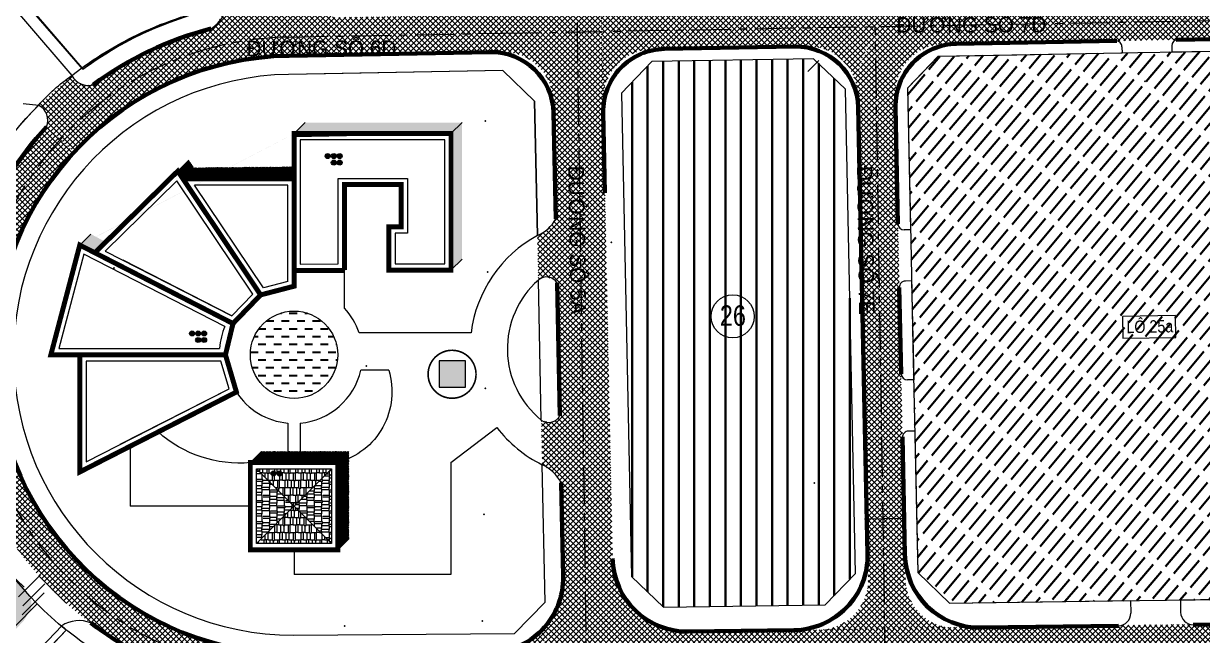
# Model space of a CAD drawing. Header units: millimetres. Extents: x 89040 to 596321, y -313033 to 2401191.
# Drawn here: x 595466.4 to 595655.9, y 1200615.6 to 1200713.9 of the extents above; entities that cross this region are included whole.
import ezdxf

# ---------------------------------------------------------------- set-up
doc = ezdxf.new("R2010")
doc.units = ezdxf.units.MM
doc.header["$MEASUREMENT"] = 0
doc.set_wipeout_variables(frame=1)
doc.linetypes.add('CENTER', pattern=[50.800000000000004, 31.75, -6.349999999999999, 6.349999999999999, -6.349999999999999])
doc.layers.get('0').update_dxf_attribs({"color": 251, "lineweight": 9})
for name, color, linetype, lineweight in [('0-THAY0', 7, 'Continuous', 15), ('9', 254, 'Continuous', 9), ('BONGDO', 251, 'Continuous', 9), ('CONGTRINH', 7, 'Continuous', 20), ('CONGTRINH2', 30, 'Continuous', 18), ('H-Dcu moi', 50, 'Continuous', 40), ('H_SONGRACH', 131, 'Continuous', 30), ('HACHT-CHUNGCU', 41, 'Continuous', 40), ('HATCH', 8, 'Continuous', 5), ('KH-CT', 7, 'Continuous', 13), ('KICHTHUOC', 2, 'Continuous', 18), ('KTHUOC', 7, 'Continuous', 9), ('LEDUONG', 6, 'Continuous', 20), ('LONGDUONG', 4, 'Continuous', 90), ('NETCAT', 4, 'Continuous', 20), ('SO', 61, 'Continuous', 18), ('tang cao', 7, 'Continuous', 5), ('TEXT', 7, 'Continuous', 25), ('truc', 8, 'CENTER', 9), ('XE', 8, 'Continuous', 5)]:
    doc.layers.add(name, color=color, linetype=linetype, lineweight=lineweight)
doc.layers.add('DUONG NOI BO CONG TRINH', color=7, linetype='Continuous', lineweight=20, true_color=0x5e5e5e)
doc.layers.add('NOI-SUY-5', color=5, linetype='Continuous')
doc.styles.add('FRANKO', font='VFRANKO.TTF')
doc.styles.add('KICHTHUOC', font='VHELVCN.TTF')
doc.styles.add('STYLE2', font='VHELVCN.TTF')
pattern_1 = [(45, (594650.3527654881, 1198136.11866812), (-0.4419417382415922, 0.4419417382415923), []), (135, (594650.3527654881, 1198136.11866812), (-0.4419417382415923, -0.4419417382415922), [])]
pattern_2 = [(45, (27179.21699432831, -3.795911343069747), (-0.4419417382415922, 0.4419417382415923), []), (135, (27179.21699432831, -3.795911343069747), (-0.4419417382415923, -0.4419417382415922), [])]
pattern_3 = [(90, (594650.3527654881, 1198136.11866812), (-1.199999999999999, 2.55), [0.6000000000000001, -0.5, 0.7000000000000001, -0.3, 0.9, -0.4]), (90, (594650.302765488, 1198136.71866812), (-1.199999999999999, 2.55), [0.5, -1.9, 0.4, -0.6000000000000001]), (90, (594650.427765488, 1198137.91866812), (-1.199999999999999, 2.55), [0.3, -3.1]), (180, (594650.3527654881, 1198136.11866812), (-1.2, -0.85), [1.15, -3.65]), (180, (594650.3527654881, 1198136.71866812), (-1.2, -0.85), [1.125, -3.675]), (180, (594650.3527654881, 1198137.21866812), (-1.2, -0.85), [1.05, -3.75]), (180, (594650.427765488, 1198137.91866812), (-1.2, -0.85), [1.15, -3.65]), (180, (594650.427765488, 1198138.21866812), (-1.2, -0.85), [1.15, -3.65]), (180, (594650.3527654881, 1198139.11866812), (-1.2, -0.85), [1.1, -3.7])]
pattern_4 = [(0, (594650.3527654881, 1198136.11866812), (2.55, 1.2), [0.6000000000000001, -0.5, 0.7000000000000001, -0.3, 0.9, -0.4]), (0, (594650.9527654881, 1198136.16866812), (2.55, 1.2), [0.5, -1.9, 0.4, -0.6000000000000001]), (0, (594652.152765488, 1198136.04366812), (2.55, 1.2), [0.3, -3.1]), (90, (594650.3527654881, 1198136.11866812), (-0.85, 1.2), [1.15, -3.65]), (90, (594650.9527654881, 1198136.11866812), (-0.85, 1.2), [1.125, -3.675]), (90, (594651.4527654881, 1198136.11866812), (-0.85, 1.2), [1.05, -3.75]), (90, (594652.152765488, 1198136.04366812), (-0.85, 1.2), [1.15, -3.65]), (90, (594652.452765488, 1198136.04366812), (-0.85, 1.2), [1.15, -3.65]), (90, (594653.3527654881, 1198136.11866812), (-0.85, 1.2), [1.1, -3.7])]
pattern_5 = [(45, (594650.3527654881, 1198136.11866812), (-0.1767766952966369, 0.1767766952966369), []), (45, (594650.5295421833, 1198136.11866812), (-0.1767766952966369, 0.1767766952966369), [0.3125, -0.0625, 0, -0.0625])]

# ---------------------------------------------------------------- blocks, each defined once
blk = doc.blocks.new('TR-MAUGIAO')
at = {"color": 0, "linetype": 'ByBlock', "lineweight": -2}
blk.add_wipeout([(-0.0007646833727250529, 2.9610164408774384), (0.6689416241967162, 2.884464603926384), (1.3433852452158446, 2.638737393304538), (1.99603527588814, 2.187112737217129), (2.5088401469236836, 1.5726856218173593), (2.848970178936752, 0.8068381915949248), (2.95756990928672, 0.14282569645896626), (2.8888022034741083, -0.6499544423190775), (2.6962559903498104, -1.2238556215460408), (2.450965450929513, -1.66144133397394), (2.0901408151710767, -2.097362706029421), (1.7180429875122922, -2.411627508747351), (1.0621859455981406, -2.763942829521036), (0.2660655472643465, -2.9490384996547614), (-0.5857111840770134, -2.9025094929619226), (-1.457198039132385, -2.5776331823274923), (-2.1021190690724247, -2.0853571318431485), (-2.443679789407866, -1.6721387606076803), (-2.724859084242289, -1.1587760434654228), (-2.8977443858771847, -0.6088484392723661), (-2.960084219553493, 0.07429913214416572), (-2.8519516728564778, 0.7962352689866412), (-2.60180828891001, 1.413581471173928), (-2.177218141539678, 2.006823388352233), (-1.8157089181550832, 2.3389784249580625), (-1.2312453495200897, 2.692889495908128), (-0.6940680693272797, 2.8785219233188872)], dxfattribs=at)
at = {"linetype": 'ByBlock', "lineweight": -2}
blk.add_hatch(color=0, dxfattribs=at).paths.add_polyline_path([(-1.647015413589741, -1.575902041981109), (1.577324246854715, -1.575902041981109), (1.577324246854715, 1.648437618463347), (-1.647015413589741, 1.648437618463347)])
at = {"color": 0, "linetype": 'ByBlock', "lineweight": -2, "const_width": 0.2}
blk.add_lwpolyline([(1.649816274999039, -2.458805646372937, 162.2123462283649), (1.588689849556118, -2.49873638261512, 0.0061647588685523)], format="xyb", close=True, dxfattribs=at)
at = {"color": 0, "linetype": 'ByBlock', "lineweight": -2}
blk.add_lwpolyline([(-1.647015413589741, -1.575902041981109), (1.577324246854715, -1.575902041981109), (1.577324246854715, 1.648437618463347), (-1.647015413589741, 1.648437618463347)], close=True, dxfattribs=at)

msp = doc.modelspace()

# ---------------------------------------------------------------- hatches: boundary and pattern name
at = {"layer": 'BONGDO'}
h = msp.add_hatch(dxfattribs=at)
h.set_pattern_fill('ANSI35', color=256, style=0)
h.set_pattern_definition(pattern_5)
edge = h.paths.add_edge_path()
edge.add_line((595475.4676074598, 1200678.29368604), (595477.1911463584, 1200680.087684992))
edge.add_line((595477.1911463583, 1200680.087684992), (595479.595476437, 1200678.809368675))
edge.add_line((595479.5954764372, 1200678.809368675), (595477.8384026232, 1200677.079572119))
edge.add_line((595477.8384026231, 1200677.079572119), (595475.4210103633, 1200678.317548997))
edge.add_line((595509.8786811444, 1200696.235870404), (595511.6488171394, 1200698.006006399))
edge.add_line((595511.6488171394, 1200698.006006399), (595536.8730560088, 1200698.000871933))
edge.add_line((595536.873056009, 1200698.000871933), (595536.873056009, 1200676.070042435))
edge.add_line((595536.873056009, 1200676.070042435), (595535.1029200141, 1200674.299906439))
edge.add_line((595535.1029200141, 1200674.299906439), (595535.107384096, 1200696.23073503))
edge.add_line((595535.107384096, 1200696.23073503), (595509.8786855661, 1200696.222433231))
h = msp.add_hatch(dxfattribs=at)
h.set_pattern_fill('ANSI35', color=256, style=0)
h.set_pattern_definition(pattern_5)
h.paths.add_polyline_path([(595491.1756484836, 1200690.209767202), (595492.9457844786, 1200691.979903197), (595493.772424543, 1200690.74476359), (595509.921071045, 1200690.884979358), (595509.920681445, 1200688.970980255), (595492.002288548, 1200688.974627595)], flags=17)
h = msp.add_hatch(dxfattribs=at)
h.set_pattern_fill('ANSI35', color=256, style=0)
h.set_pattern_definition([(45, (594648.2065870417, 1198133.40759788), (-0.1767766952966369, 0.1767766952966369), []), (45, (594648.3833637368, 1198133.40759788), (-0.1767766952966369, 0.1767766952966369), [0.3125, -0.0625, 0, -0.0625])])
h.paths.add_polyline_path([(595368.6015237601, 1200635.876742146), (595370.1091241637, 1200641.074508292), (595381.1563990049, 1200646.986307062), (595382.6959580409, 1200647.224290016), (595384.192960161, 1200647.392389087), (595385.4796810466, 1200647.15535051), (595392.1185600127, 1200644.081404024), (595411.2886506394, 1200616.110840305), (595414.5008876339, 1200612.206412258), (595415.4250944697, 1200610.806535866), (595417.4238813799, 1200610.565075281), (595419.2894739563, 1200611.50676357), (595421.1029113118, 1200612.057885148), (595422.9045094444, 1200612.271743512), (595425.1222716072, 1200612.123939446), (595426.2678780396, 1200611.859913542), (595427.0074912243, 1200611.617560433), (595429.3211539194, 1200610.452356099), (595450.3967920976, 1200632.534230702), (595453.2007063965, 1200633.362797593), (595454.995929634, 1200633.449333525), (595455.5298010333, 1200633.286871979), (595466.9828189822, 1200622.582041352), (595467.6329656633, 1200621.147107965), (595467.573364422, 1200619.726336567), (595466.3642985389, 1200617.852342043), (595462.4610678017, 1200613.933119464), (595464.084352293, 1200616.381208323), (595463.972963257, 1200618.080068796), (595460.5171570113, 1200621.913499383), (595451.7529826686, 1200629.842784207), (595449.4661388354, 1200629.739758088), (595426.6982563443, 1200606.376116925), (595423.8976876752, 1200607.897517477), (595420.5607870888, 1200608.703603861), (595416.0845889294, 1200608.100243839), (595412.8317324592, 1200606.441089792), (595386.501341897, 1200642.549044643), (595384.2707509772, 1200644.153672949), (595381.9236101784, 1200644.010575294)])
h = msp.add_hatch(dxfattribs=at)
h.set_pattern_fill('ANSI35', color=256, style=0)
h.set_pattern_definition(pattern_5)
h.paths.add_polyline_path([(595516.8956970072, 1200629.344796502), (595518.6658330022, 1200631.114932497), (595518.6658330022, 1200645.114932497), (595504.6120707698, 1200645.114932497), (595502.8419347748, 1200643.344796502), (595516.8956970072, 1200643.344796502)])
at = {"layer": 'DUONG NOI BO CONG TRINH'}
h = msp.add_hatch(dxfattribs=at)
h.set_pattern_fill('NET', color=256, scale=5, angle=45, style=0)
h.set_pattern_definition(pattern_2)
h.paths.add_polyline_path([(595483.0788618665, 1200822.85700194), (595470.902734013, 1200822.418428955), (595469.9355183948, 1200823.057757109), (595469.8701100121, 1200823.477148389), (595470.2217472644, 1200824.180997481), (595470.833994495, 1200824.417707328), (595483.214154839, 1200824.86348242), (595482.9639158776, 1200831.366980126), (595377.0795712208, 1200827.747447051), (595377.304619063, 1200821.201964956), (595426.3257548425, 1200822.887417711), (595427.20387766, 1200822.423624112), (595427.3595812959, 1200821.920766489), (595426.9512802494, 1200821.078942973), (595425.4817091423, 1200820.853881011), (595377.3594685125, 1200819.023831677), (595377.5794938356, 1200812.677658289), (595425.1677385982, 1200814.327568918), (595432.2018595479, 1200812.344659075), (595436.1091735418, 1200808.097668173), (595437.4501855839, 1200804.118762583), (595437.1636888869, 1200799.188341077), (595431.0177928478, 1200789.075605039), (595318.6290922454, 1200626.057750681), (595314.1145036137, 1200621.780659148), (595311.4338391314, 1200620.485179338), (595306.2795762323, 1200619.571824573), (595302.236289164, 1200620.127039019), (595294.6518622122, 1200623.368452686), (595289.4270414176, 1200625.818651932), (595276.8417467789, 1200598.498409196), (595299.1889875011, 1200588.482906994), (595356.6538005448, 1200562.316755011), (595372.193383465, 1200554.463018708), (595388.1830933305, 1200545.381447191), (595402.4254399136, 1200536.365738597), (595406.5686372302, 1200533.567586264), (595406.5686372233, 1200545.61606285), (595397.3978532552, 1200551.473766702), (595386.7478919238, 1200557.823924593), (595382.4831022056, 1200560.236517125), (595376.4386124697, 1200563.532772403), (595366.5347246698, 1200568.631659943), (595362.4584857236, 1200570.624598871), (595358.1588740458, 1200572.661733692), (595355.4297482716, 1200574.422011054), (595354.5868557722, 1200575.817754799), (595354.3629743593, 1200578.827419342), (595354.678175295, 1200579.75090045), (595355.8630948905, 1200581.38051888), (595358.1197377272, 1200582.563630456), (595360.2165868733, 1200582.595678317), (595363.4517305437, 1200581.225635948), (595374.7374225958, 1200575.698860903), (595385.3938293447, 1200570.054855968), (595391.5526367022, 1200566.596278872), (595399.697025324, 1200561.792165361), (595406.8698568536, 1200557.335330239), (595406.9861884161, 1200569.058084935), (595397.6189943284, 1200575.294088657), (595385.4675262227, 1200581.383845592), (595373.2969460306, 1200587.595492819), (595361.9213915362, 1200592.937690539), (595354.4637259635, 1200595.083032619), (595344.9352935435, 1200600.720129209), (595340.4320725448, 1200604.820997069), (595338.5362792672, 1200608.341148812), (595337.5729196505, 1200613.630073727), (595337.8225918637, 1200616.355478318), (595339.3615484848, 1200620.733570888), (595340.6315389122, 1200625.570853556), (595346.5423073136, 1200631.309607435), (595376.2119494259, 1200674.344906987), (595436.8829144236, 1200762.347085877), (595467.6227042306, 1200806.934616036), (595469.3339842056, 1200809.26046693, -0.2042797614823997), (595483.3209908975, 1200816.364583382)])
h = msp.add_hatch(dxfattribs=at)
h.set_pattern_fill('NET', color=256, scale=5, angle=45, style=0)
h.set_pattern_definition(pattern_2)
h.paths.add_polyline_path([(595698.2952042989, 1200756.309372485), (595704.3719696876, 1200756.400123726), (595703.715505308, 1200800.357429099), (595703.6057072266, 1200807.709583984), (595637.1166471645, 1200805.559255836), (595560.1062654688, 1200803.068656762), (595557.7232870611, 1200802.864305649), (595555.1188897508, 1200801.971946539), (595553.342205612, 1200800.822619952), (595551.5374241839, 1200798.920411793), (595550.611081798, 1200797.364354129), (595549.9959471016, 1200795.722808588), (595549.631600275, 1200793.048077215), (595549.703958254, 1200789.485004598), (595551.085284945, 1200723.378434737), (595550.7243865378, 1200721.002697619), (595550.0678239918, 1200719.474059184), (595549.0476217525, 1200718.044529996), (595547.15896896, 1200716.493298679), (595545.6095786669, 1200715.787127788), (595543.2289251626, 1200715.379724373), (595539.0470843768, 1200715.304627202), (595516.3814790498, 1200714.897600028), (595514.2130661944, 1200715.731909336), (595512.8841144481, 1200716.942450464), (595512.3112053588, 1200717.824990062), (595499.1794835209, 1200716.844586292), (595497.4848576104, 1200713.87578797), (595496.5631389908, 1200713.110061432), (595493.5967033294, 1200712.266595275), (595488.952902841, 1200710.564820406), (595485.656762132, 1200709.051045986), (595481.9771310501, 1200707.027061856), (595480.1630265081, 1200705.885868301), (595479.0523290421, 1200705.136203095), (595477.7958231209, 1200704.23846027), (595476.8032317194, 1200703.982604684), (595475.8725882302, 1200704.129919354), (595475.2878150628, 1200704.391395526), (595474.825259965, 1200704.722676565), (595474.1467927829, 1200705.57350312), (595468.822295147, 1200700.774524694), (595469.4116086448, 1200700.366001323), (595469.949887649, 1200699.687966441), (595470.2584730954, 1200698.806801033), (595470.2231827114, 1200697.749595702), (595470.0913268055, 1200697.338115421), (595474.5032398357, 1200693.27178742), (595478.5104151517, 1200697.143288032), (595484.0390273212, 1200701.247389749), (595488.5638776195, 1200703.795801335), (595493.7946969494, 1200706.006366344), (595499.7780200255, 1200707.701488769), (595504.6447514255, 1200708.487405836), (595511.7051253712, 1200708.81265505), (595519.6571060461, 1200708.955456099), (595540.645537855, 1200709.332364722), (595544.9513915291, 1200709.258644069), (595546.6866822276, 1200708.740649727), (595548.2290451712, 1200707.868836836), (595549.9589828423, 1200706.165079908), (595550.8866976179, 1200704.562201804), (595551.4588283143, 1200702.557350031), (595551.590417246, 1200699.318443907), (595551.9415495769, 1200682.535468622), (595551.2463413826, 1200681.485277894), (595550.7130237996, 1200680.929890457), (595549.7627964302, 1200680.233354086), (595548.9968417482, 1200679.861304477), (595549.1469871028, 1200672.684848323), (595549.8983924292, 1200673.113193555), (595550.4673814822, 1200673.197782827), (595551.7479546566, 1200672.72030087), (595552.157226963, 1200672.226796024), (595552.603363558, 1200650.902928109), (595552.0099632448, 1200650.204562521), (595551.2740935509, 1200649.861422934), (595549.8832134359, 1200650.027347756), (595549.6176276628, 1200650.18977114), (595549.7677730176, 1200643.013314986), (595551.1213343819, 1200642.164755384), (595552.1524516002, 1200641.124958536), (595552.8296272686, 1200640.088263867), (595553.2068382739, 1200622.05881338), (595553.215651444, 1200620.38159624), (595552.8465979062, 1200618.415185805), (595552.2625701051, 1200617.048735408), (595551.5789726236, 1200615.995028141), (595550.423534295, 1200614.777376513), (595548.9607835072, 1200613.785601818), (595547.1568470286, 1200613.097958437), (595543.6363852643, 1200612.849560396), (595538.3991409147, 1200612.807951774), (595538.4468079387, 1200606.808141123), (595546.4432338382, 1200606.871292056), (595552.7769546232, 1200605.063641198), (595556.5528701677, 1200601.336216904), (595558.2755536303, 1200597.958703299), (595559.4714438015, 1200595.0391501), (595563.337006178, 1200587.519724015), (595570.5351180603, 1200591.004014705), (595569.2118509033, 1200593.999411607), (595568.8963522773, 1200596.223920235), (595569.0031965537, 1200597.527029104), (595569.746189997, 1200599.812120252), (595570.7249053738, 1200601.314425428), (595572.5531553043, 1200602.942300996), (595574.7644611677, 1200603.934629689), (595577.6317585201, 1200604.234598591), (595586.1571790436, 1200604.349908114), (595604.8918805158, 1200604.69748206), (595655.1037441652, 1200605.282436372), (595702.1522535562, 1200605.918785179), (595701.9899638806, 1200617.917687715), (595614.9075169088, 1200616.8569068), (595591.9167996474, 1200616.428906716), (595571.2373218519, 1200616.318099998), (595567.0611944685, 1200617.795731745), (595564.7453476929, 1200619.545126398), (595562.6092695192, 1200622.31901194), (595561.2705904176, 1200626.063130595), (595561.0858723876, 1200627.924265088), (595560.9765192019, 1200633.150989167), (595558.1746417411, 1200767.07155425), (595557.8562181423, 1200790.733587669), (595558.6579418714, 1200792.997964024), (595559.908924168, 1200794.731805111), (595561.8961734048, 1200796.256823522), (595563.5497307358, 1200796.927979219), (595565.4586047943, 1200797.221938169), (595570.0015572327, 1200797.366405604), (595665.1573254474, 1200800.392391448), (595689.3388214599, 1200801.161371259), (595691.9783374605, 1200800.801552415), (595694.1235046841, 1200799.759000577), (595695.1044619333, 1200798.964106341), (595696.6190635429, 1200796.991086402), (595697.4076394618, 1200794.877985864), (595697.6157851865, 1200792.047942361)])
h = msp.add_hatch(dxfattribs=at)
h.set_pattern_fill('NET', color=256, scale=5, angle=45, style=0)
h.set_pattern_definition(pattern_1)
h.paths.add_polyline_path([(595559.0832729184, 1200723.641960212), (595559.644754361, 1200720.860714115), (595560.8181293675, 1200718.832418394), (595562.2075673763, 1200717.732471715), (595563.12058592, 1200716.858746488), (595565.3609742125, 1200715.996565367), (595567.0815213653, 1200715.809357281), (595569.6037156101, 1200715.853360805), (595600.0968713709, 1200716.40095452), (595610.9435824719, 1200716.595738913), (595608.8204606611, 1200715.868487475), (595606.3999992973, 1200714.672655233), (595604.7746532211, 1200713.306370287), (595603.2797361511, 1200711.744331065), (595602.1033668459, 1200710.362066178), (595601.1401988008, 1200708.119547807), (595600.6912220299, 1200706.4003725), (595600.4904517073, 1200703.131911062), (595600.0714848604, 1200704.95430174), (595599.1289842661, 1200706.796834308), (595598.1092827235, 1200708.003893513), (595596.4654554105, 1200709.232414062), (595595.2839893865, 1200709.776829685), (595594.180278782, 1200710.092524832), (595591.9051988636, 1200710.252881721), (595590.3167452732, 1200710.224356395), (595577.9766142969, 1200710.002753284), (595567.3980650487, 1200709.812784521), (595565.7505595593, 1200709.610983612), (595563.9674876949, 1200708.971236217), (595562.4121703655, 1200707.95311901), (595560.7748396461, 1200706.081336708), (595559.8484472049, 1200704.008107065), (595559.5417052661, 1200701.814074157)])
h = msp.add_hatch(dxfattribs=at)
h.set_pattern_fill('NET', color=256, scale=5, angle=45, style=0)
h.set_pattern_definition(pattern_1)
edge = h.paths.add_edge_path()
edge.add_line((595614.3906947048, 1200710.656674503), (595709.1220379554, 1200712.357852584))
edge.add_arc((595708.9426248722, 1200722.348601094), 9.99235932366684, 179.378198319715, 271.0288025614543, ccw=False)
edge.add_line((595698.9508539751, 1200722.457040912), (595698.9213738091, 1200723.947091908))
edge.add_line((595698.9213738091, 1200723.947091908), (595693.261459134, 1200718.073996928))
edge.add_line((595693.2614591343, 1200718.073996928), (595612.6126488205, 1200716.625711876))
edge.add_arc((595613.5610154208, 1200703.584157642), 13.075990824518, 94.15916125986796, 185.0625463744634)
edge.add_line((595600.5360345358, 1200702.430290673), (595602.1638217682, 1200624.627392786))
edge.add_arc((595594.165572103, 1200624.46005392), 8.00000000008138, -89.225100252912, 1.1985637579396098, ccw=False)
edge.add_line((595594.2737652203, 1200616.460785563), (595616.2723545985, 1200616.758324768))
edge.add_arc((595616.1641614813, 1200624.757593125), 8.000000000010678, 181.1985637512786, 270.77489974627474, ccw=False)
edge.add_line((595608.1659118162, 1200624.59025426), (595606.5360852574, 1200702.490625274))
edge.add_arc((595614.5343349214, 1200702.65796414), 7.999999999154018, 91.02880255598433, 181.1985637580069, ccw=False)
h = msp.add_hatch(dxfattribs=at)
h.set_pattern_fill('NET', color=256, scale=5, angle=45, style=0)
h.set_pattern_definition(pattern_1)
edge = h.paths.add_edge_path()
edge.add_line((595538.6931289687, 1200612.810287438), (595538.7407959927, 1200606.810476786))
edge.add_line((595538.7407959927, 1200606.810476786), (595518.2128467292, 1200606.647387264))
edge.add_line((595518.2128467292, 1200606.647387264), (595507.7207949734, 1200606.623493046))
edge.add_line((595507.7207949734, 1200606.623493046), (595503.3388042976, 1200606.976402888))
edge.add_line((595503.3388042976, 1200606.976402888), (595498.8562997922, 1200607.713627938))
edge.add_line((595498.8562997923, 1200607.713627938), (595494.5110456, 1200608.806662983))
edge.add_line((595494.5110456, 1200608.806662983), (595489.825780221, 1200610.430928218))
edge.add_line((595489.8257802209, 1200610.430928218), (595484.5019823737, 1200612.897173856))
edge.add_line((595484.5019823737, 1200612.897173856), (595480.6877305097, 1200615.126483077))
edge.add_line((595480.6877305097, 1200615.126483077), (595477.1946937726, 1200617.563381085))
edge.add_arc((595507.4614569029, 1200659.374225895), 51.61611854970132, 183.01613248547, 234.0993174958303, ccw=False)
edge.add_line((595455.9168391066, 1200656.658333706), (595455.7903500648, 1200662.036485636))
edge.add_line((595455.7903500648, 1200662.036485636), (595456.0848660368, 1200666.474417032))
edge.add_line((595456.0848660368, 1200666.474417032), (595456.6923422376, 1200670.605794746))
edge.add_line((595456.6923422376, 1200670.605794746), (595456.9040353773, 1200671.679229034))
edge.add_line((595456.9040353773, 1200671.679229034), (595459.4796981582, 1200680.355499727))
edge.add_line((595459.4796981582, 1200680.355499727), (595462.0989481229, 1200686.060840895))
edge.add_line((595462.0989481229, 1200686.060840895), (595466.3359552623, 1200692.789015863))
edge.add_line((595466.3359552623, 1200692.789015863), (595470.0913268055, 1200697.338115422))
edge.add_line((595470.0913268055, 1200697.338115421), (595474.5032398357, 1200693.27178742))
edge.add_line((595474.5032398357, 1200693.27178742), (595471.0859288565, 1200689.120572644))
edge.add_line((595471.0859288565, 1200689.120572644), (595466.1675214276, 1200680.760727558))
edge.add_line((595466.1675214276, 1200680.760727559), (595464.0284206086, 1200675.231177773))
edge.add_line((595464.0284206087, 1200675.231177773), (595462.5488789724, 1200669.279132906))
edge.add_line((595462.5488789722, 1200669.279132906), (595461.7994800322, 1200662.264622233))
edge.add_line((595461.7994800322, 1200662.264622233), (595461.8929364266, 1200657.285451849))
edge.add_line((595461.8929364266, 1200657.285451849), (595462.681923385, 1200651.371521555))
edge.add_line((595462.681923385, 1200651.371521555), (595464.8612436586, 1200643.720513399))
edge.add_line((595464.8612436586, 1200643.720513399), (595468.4786002565, 1200636.18081348))
edge.add_line((595468.4786002565, 1200636.18081348), (595471.7236748973, 1200631.382510427))
edge.add_line((595471.7236748973, 1200631.382510427), (595476.0186892011, 1200626.509856278))
edge.add_line((595476.0186892011, 1200626.509856277), (595481.9201177263, 1200621.534937358))
edge.add_line((595481.9201177262, 1200621.534937358), (595487.0752224653, 1200618.325060572))
edge.add_line((595487.0752224654, 1200618.325060572), (595491.458031417, 1200616.244126995))
edge.add_line((595491.458031417, 1200616.244126995), (595496.487290345, 1200614.479877863))
edge.add_line((595496.487290345, 1200614.479877863), (595501.3925407897, 1200613.333642866))
edge.add_line((595501.3925407897, 1200613.333642865), (595507.2052262124, 1200612.654642554))
edge.add_line((595507.2052262124, 1200612.654642554), (595512.6996142735, 1200612.603775339))
edge.add_line((595512.6996142735, 1200612.603775339), (595538.6931289687, 1200612.810287437))
h = msp.add_hatch(dxfattribs=at)
h.set_pattern_fill('NET', color=256, scale=5, angle=45, style=0)
h.set_pattern_definition(pattern_2)
h.paths.add_polyline_path([(595543.790714605, 1200613.125169187), (595548.6937021809, 1200613.519000549), (595551.7087018134, 1200616.045793423), (595553.0138925054, 1200618.026805655), (595553.5942411168, 1200622.151451089), (595553.1233713924, 1200624.089822668), (595552.6215520984, 1200620.920792941), (595551.8402037409, 1200619.38599037), (595550.5944225526, 1200617.432070262), (595549.3959288496, 1200616.115657471), (595547.1455619382, 1200614.437464707)])
at = {"layer": 'H-Dcu moi'}
h = msp.add_hatch(dxfattribs=at)
h.set_pattern_fill('ANSI31', color=256, scale=20, angle=45, style=0)
h.set_pattern_definition([(90, (27179.21699432831, -3.795911343069747), (-2.5, 4e-16), [])])
h.paths.add_polyline_path([(595564.1465806073, 1200625.053990516), (595569.2507101217, 1200620.122705174), (595595.2493163855, 1200620.474346115), (595600.1442723175, 1200625.540872854), (595598.5159260664, 1200703.370489982), (595593.4121452976, 1200708.279620886), (595567.4161786229, 1200707.812787342), (595562.5215714364, 1200702.724106166)])
at = {"layer": 'H_SONGRACH'}
h = msp.add_hatch(dxfattribs=at)
h.set_pattern_fill('DASH', color=256, scale=10, style=0)
h.set_pattern_definition([(0, (594650.3527654881, 1198136.11866812), (1.25, 1.25), [1.25, -1.25])])
edge = h.paths.add_edge_path()
edge.add_arc((595509.8688158909, 1200660.676395985), 7.026881116244657, 0, 360)
at = {"layer": 'HACHT-CHUNGCU'}
h = msp.add_hatch(dxfattribs=at)
h.set_pattern_fill('ACAD_ISO02W100,_O', color=256, scale=0.35, angle=50)
h.set_pattern_definition([(49.99999999999999, (27179.21699432831, -3.795911343069747), (-1.340577775458211, 1.124878316951443), [4.199999999999998, -1.049999999999999])])
h.paths.add_polyline_path([(595692.5911723338, 1200621.790931374), (595691.5046292406, 1200710.04115807), (595684.3637374729, 1200709.912922492), (595667.2914028226, 1200709.606338837), (595652.656410743, 1200709.343524789), (595645.5150764446, 1200709.209608944), (595631.7862037347, 1200708.968739238), (595620.4216819608, 1200708.764656041), (595613.3858810766, 1200708.615553318), (595608.514357908, 1200703.550041041), (595609.0248863248, 1200679.005829751), (595609.380366308, 1200662.157676151), (595609.6321475657, 1200650.123356744), (595610.043145046, 1200630.479023416), (595610.1436311258, 1200625.676117947), (595615.2477609987, 1200620.74483261), (595641.4375941341, 1200621.099059965), (595676.3062375196, 1200621.570671498)])
at = {"layer": 'tang cao'}
h = msp.add_hatch(color=256, dxfattribs=at)
edge = h.paths.add_edge_path()
edge.add_arc((595515.2738617304, 1200692.624497072), 0.399280375762523, 0, 360)
h = msp.add_hatch(color=256, dxfattribs=at)
edge = h.paths.add_edge_path()
edge.add_arc((595516.2547351319, 1200692.624497072), 0.399280375762523, 0, 360)
h = msp.add_hatch(color=256, dxfattribs=at)
edge = h.paths.add_edge_path()
edge.add_arc((595516.2547351319, 1200691.57342823), 0.399280375762523, 0, 360)
h = msp.add_hatch(color=256, dxfattribs=at)
edge = h.paths.add_edge_path()
edge.add_arc((595517.2081414269, 1200692.624497072), 0.399280375762523, 0, 360)
h = msp.add_hatch(color=256, dxfattribs=at)
edge = h.paths.add_edge_path()
edge.add_arc((595517.2081414269, 1200691.57342823), 0.399280375762523, 0, 360)
h = msp.add_hatch(color=256, dxfattribs=at)
edge = h.paths.add_edge_path()
edge.add_arc((595493.4696446989, 1200664.105650636), 0.399280375762523, 0, 360)
h = msp.add_hatch(color=256, dxfattribs=at)
edge = h.paths.add_edge_path()
edge.add_arc((595494.4505181004, 1200664.105650636), 0.399280375762523, 0, 360)
h = msp.add_hatch(color=256, dxfattribs=at)
edge = h.paths.add_edge_path()
edge.add_arc((595494.4505181004, 1200663.054581795), 0.399280375762523, 0, 360)
h = msp.add_hatch(color=256, dxfattribs=at)
edge = h.paths.add_edge_path()
edge.add_arc((595495.4039243956, 1200664.105650636), 0.399280375762523, 0, 360)
h = msp.add_hatch(color=256, dxfattribs=at)
edge = h.paths.add_edge_path()
edge.add_arc((595495.4039243956, 1200663.054581795), 0.399280375762523, 0, 360)
h = msp.add_hatch(color=256, dxfattribs=at)
edge = h.paths.add_edge_path()
edge.add_arc((595506.5723088281, 1200641.602415706), 0.399280375762523, 0, 360)
h = msp.add_hatch(color=256, dxfattribs=at)
edge = h.paths.add_edge_path()
edge.add_arc((595507.5257151233, 1200641.602415706), 0.399280375762523, 0, 360)
at = {"layer": 'XE'}
h = msp.add_hatch(dxfattribs=at)
h.set_pattern_fill('AR-RSHKE', color=30, scale=0.1, angle=90, style=0)
h.set_pattern_definition(pattern_3)
h.paths.add_polyline_path([(595503.8419347748, 1200642.344796502), (595503.8457749343, 1200642.344796502), (595509.8688158909, 1200636.344796502), (595503.8457749343, 1200630.344796502), (595503.8419347748, 1200630.344796502)])
h = msp.add_hatch(dxfattribs=at)
h.set_pattern_fill('AR-RSHKE', color=22, scale=0.1, style=0)
h.set_pattern_definition(pattern_4)
h.paths.add_polyline_path([(595509.8688158909, 1200636.344796502), (595503.8457749343, 1200642.344796502), (595515.8918568478, 1200642.344796502)])
h = msp.add_hatch(dxfattribs=at)
h.set_pattern_fill('AR-RSHKE', color=22, scale=0.1, angle=90, style=0)
h.set_pattern_definition(pattern_3)
h.paths.add_polyline_path([(595515.8956970072, 1200642.344796502), (595515.8918568478, 1200642.344796502), (595509.8688158909, 1200636.344796502), (595515.8918568478, 1200630.344796502), (595515.8956970072, 1200630.344796502)])
h = msp.add_hatch(dxfattribs=at)
h.set_pattern_fill('AR-RSHKE', color=30, scale=0.1, style=0)
h.set_pattern_definition(pattern_4)
h.paths.add_polyline_path([(595509.8688158909, 1200636.344796502), (595503.8457749343, 1200630.344796502), (595515.8918568478, 1200630.344796502)])

# ---------------------------------------------------------------- linework, layer by layer
at = {"layer": '0-THAY0'}
for p, q in [((595500.0540846516, 1200665.70264288), (595479.6013916929, 1200676.176723318)), ((595500.0540846516, 1200665.70264288), (595481.9405527397, 1200674.978809624)), ((595498.8419347748, 1200660.676395985), (595478.168868964, 1200660.676395985)), ((595478.168868964, 1200660.676395985), (595498.8419347748, 1200660.676395985))]:
    msp.add_line(p, q, dxfattribs=at)
for points in [[(595509.8736874654, 1200671.703276025), (595504.4965558798, 1200670.306085986)], [(595504.4965558798, 1200670.306085986), (595500.0540846516, 1200665.70264288)], [(595500.0540846516, 1200665.70264288), (595498.8419347748, 1200660.676395985)], [(595500.6400761419, 1200654.718286203), (595498.8419347748, 1200660.676395985)]]:
    msp.add_lwpolyline(points, dxfattribs=at)
at = {"layer": '9', "color": 252}
for points in [[(595546.2006647444, 1200813.509406375), (595481.2152372721, 1200810.815527296, 0.2356629783542073), (595473.396286399, 1200806.500152511), (595468.633295943, 1200799.591517744), (595436.2494694522, 1200752.619340985), (595475.7527878062, 1200706.801933209, -0.05189796281789), (595485.9737018937, 1200712.740971418, -0.0607721487335017), (595499.1794835208, 1200716.844586292, -0.0436183585236546), (595512.3114010579, 1200717.824615439, -3.49049776305e-05), (595523.1405066351, 1200718.017315393), (595543.1952985699, 1200718.379604201), (595548.0845957687, 1200723.46367422), (595546.2006647409, 1200813.509406375)], [(595436.2495787822, 1200752.619499566), (595475.7376661975, 1200706.790902058, -0.0985530436622432), (595499.1794835209, 1200716.844586292, -0.0435894791322173), (595512.3112053588, 1200717.824990062), (595542.9670294038, 1200718.369428835), (595543.1899943283, 1200718.374088657), (595548.084899875, 1200723.468602678), (595546.2006803767, 1200813.508659192)], [(595436.2494694522, 1200752.619340985), (595372.9269172469, 1200660.771080995), (595452.2979906313, 1200660.771080996, -0.0567538987550815), (595453.7829234033, 1200673.605871855, -0.0679387138269933), (595456.1172439695, 1200681.200433966, -0.1031410664734495), (595468.7616602008, 1200700.781078821, -0.0614708513838385), (595474.1417896803, 1200705.582886703), (595475.7375765773, 1200706.789040067), (595436.2494694522, 1200752.619340985)], [(595452.2979864605, 1200660.768733989), (595372.9269172469, 1200660.771080995), (595357.11643009, 1200637.838244519), (595366.139518593, 1200595.496276772, -0.0427215508919009), (595422.8616079601, 1200563.83180211), (595473.2313737159, 1200616.392549006, -0.2263887867607402), (595452.2979906313, 1200660.771080996, 0.9198616748487474)]]:
    msp.add_lwpolyline(points, format="xyb", dxfattribs=at)
at = {"layer": 'BONGDO'}
for p, q in [((595592.4548893941, 1200706.225084059), (595594.2250253891, 1200707.995220054)), ((595509.8786811444, 1200696.235870404), (595511.6488171394, 1200698.006006399)), ((595535.1029200141, 1200696.230735938), (595536.873056009, 1200698.000871933)), ((595491.1756484836, 1200690.209767202), (595492.9457844786, 1200691.979903197)), ((595492.002288548, 1200688.974627595), (595493.772424543, 1200690.74476359)), ((595475.4210103633, 1200678.317548997), (595477.1911463583, 1200680.087684992)), ((595535.1029200141, 1200674.29990644), (595536.873056009, 1200676.070042435)), ((595502.8419347748, 1200643.344796502), (595504.6120707698, 1200645.114932497)), ((595516.8956970072, 1200643.344796502), (595518.6658330022, 1200645.114932497)), ((595516.8956970072, 1200629.344796502), (595518.6658330022, 1200631.114932497)), ((595465.5887254386, 1200621.752839601), (595469.1289974286, 1200625.293111591)), ((595466.2388721198, 1200620.317906215), (595469.7791441097, 1200623.858178205)), ((595466.1792708784, 1200618.897134816), (595469.7195428686, 1200622.437406806)), ((595464.9702049954, 1200617.023140292), (595468.5104769851, 1200620.563412282))]:
    msp.add_line(p, q, dxfattribs=at)
at = {"layer": 'CONGTRINH'}
for p, q in [((595509.8785878953, 1200695.777762641), (595535.1029200141, 1200696.230735939)), ((595510.0650762243, 1200674.29990644), (595509.8785878953, 1200695.777762641)), ((595535.1029200141, 1200696.230735939), (595535.1029200141, 1200674.29990644)), ((595491.1756484836, 1200690.209767202), (595477.8384026231, 1200677.079572119)), ((595491.1756484836, 1200690.209767202), (595504.4965558798, 1200670.306085986)), ((595509.8736874654, 1200671.703276025), (595509.881071739, 1200688.970988318)), ((595527.102920014, 1200688.037332241), (595517.9637335751, 1200688.037332241)), ((595517.9637335751, 1200688.037332241), (595517.9637335751, 1200674.29990644)), ((595527.102920014, 1200681.230542476), (595527.102920014, 1200687.837332242)), ((595525.102920014, 1200674.29990644), (595525.102920014, 1200681.230542476)), ((595525.102920014, 1200681.230542476), (595527.102920014, 1200681.230542476)), ((595475.4210103633, 1200678.317548997), (595470.7688689639, 1200660.676395985)), ((595500.0540846516, 1200665.70264288), (595475.4210103633, 1200678.317548997)), ((595479.6013916929, 1200676.176723318), (595500.0540846516, 1200665.70264288)), ((595500.0540846516, 1200665.70264288), (595481.9405527397, 1200674.978809624)), ((595517.9637335751, 1200674.29990644), (595510.0650762243, 1200674.29990644)), ((595535.1029200141, 1200674.29990644), (595525.102920014, 1200674.29990644)), ((595498.8419347748, 1200660.676395985), (595500.0540846516, 1200665.70264288)), ((595498.8419347748, 1200660.676395985), (595500.0540846516, 1200665.70264288)), ((595478.168868964, 1200660.676395985), (595498.8419347748, 1200660.676395985)), ((595478.168868964, 1200660.676395985), (595498.8419347748, 1200660.676395985)), ((595498.8419347748, 1200660.676395985), (595480.9301297881, 1200660.676395985)), ((595498.8419347748, 1200660.676395985), (595480.9301297881, 1200660.676395985)), ((595500.6025228144, 1200654.69911234), (595498.8419347748, 1200660.676395985)), ((595480.9301297881, 1200644.654842062), (595500.6025228144, 1200654.69911234))]:
    msp.add_line(p, q, dxfattribs=at)
at = {"layer": 'CONGTRINH', "const_width": 0.8}
for points in [[(595517.9637335751, 1200674.29990644), (595517.9637335751, 1200688.037332241), (595527.102920014, 1200688.037332241), (595527.102920014, 1200681.230542476), (595525.102920014, 1200681.230542476), (595525.102920014, 1200674.29990644), (595535.1029200141, 1200674.29990644), (595535.1029200141, 1200696.230735939), (595509.8786811444, 1200696.235870404), (595509.881071739, 1200688.970988318)], [(595500.0540846516, 1200665.70264288), (595477.8384026231, 1200677.079572119), (595491.1756484836, 1200690.209767202), (595504.4965558798, 1200670.306085986), (595500.0540846516, 1200665.70264288)], [(595509.881071739, 1200688.970988318), (595492.002288548, 1200688.974627595), (595504.4965558798, 1200670.306085986), (595509.8736874654, 1200671.703276025), (595509.881071739, 1200688.970988318)], [(595500.0540846516, 1200665.70264288), (595475.4210103633, 1200678.317548997), (595470.7688689639, 1200660.676395985), (595498.8419347748, 1200660.676395985), (595500.0540846516, 1200665.70264288)], [(595509.8747685837, 1200674.231410639), (595517.9637335751, 1200674.231410639)], [(595498.8419347748, 1200660.676395985), (595475.4210103633, 1200660.676395985), (595475.4210103633, 1200641.842012712), (595500.6025228144, 1200654.69911234), (595498.8419347748, 1200660.676395985)], [(595502.8419347748, 1200629.344796502), (595502.8419347748, 1200643.344796502), (595516.8956970072, 1200643.344796502), (595516.8956970072, 1200629.344796502), (595502.8419347748, 1200629.344796502)]]:
    msp.add_lwpolyline(points, dxfattribs=at)
at = {"layer": 'CONGTRINH2'}
for p, q in [((595491.0134280612, 1200688.646785936), (595479.5267643048, 1200677.338444053)), ((595503.2355150831, 1200670.439415038), (595491.0134280612, 1200688.646785936)), ((595504.9595224863, 1200671.459589779), (595493.8737059536, 1200687.974246642)), ((595508.8740181298, 1200672.476729536), (595508.8806441, 1200687.971191937)), ((595476.0711219003, 1200676.861115616), (595472.0638269299, 1200661.665252535)), ((595498.7452614944, 1200665.24940451), (595476.0711219003, 1200676.861115616)), ((595479.5267643048, 1200677.338444053), (595499.8496342383, 1200666.930847614)), ((595499.8496342383, 1200666.930847614), (595482.3963703768, 1200675.868882813)), ((595472.0667655647, 1200661.676395985), (595497.8835804163, 1200661.676395985)), ((595498.0991835456, 1200659.676395985), (595476.4210103633, 1200659.676395985)), ((595481.9301297882, 1200646.288223001), (595499.4413768778, 1200655.229061994))]:
    msp.add_line(p, q, dxfattribs=at)
for points in [[(595534.103123546, 1200675.29990644), (595534.107180564, 1200695.230938603), (595510.8785033164, 1200695.235666866), (595510.8749479195, 1200675.239915816), (595516.9637335751, 1200675.291474484), (595516.9637335751, 1200689.037332242), (595528.1029200141, 1200689.037332242), (595528.1029200141, 1200680.230542476), (595526.1029200141, 1200680.230542476), (595526.1029200141, 1200675.29990644)], [(595503.8419347748, 1200630.344796502), (595503.8419347748, 1200642.344796502), (595515.8956970072, 1200642.344796502), (595515.8956970072, 1200630.344796502)]]:
    msp.add_lwpolyline(points, close=True, dxfattribs=at)
for points in [[(595508.8806441, 1200687.971191937), (595493.8737059536, 1200687.974246642)], [(595508.8740181298, 1200672.476729536), (595504.9595224863, 1200671.459589779)], [(595503.2355150831, 1200670.439415038), (595499.8496342383, 1200666.930847614)], [(595476.4210103633, 1200659.676395985), (595476.4210103633, 1200643.47539365), (595499.4413768778, 1200655.229061994)], [(595499.4413768778, 1200655.229061994), (595498.0991835456, 1200659.676395985)], [(595515.8918568478, 1200642.344796502), (595503.8457749343, 1200630.344796502)], [(595503.8457749343, 1200642.344796502), (595515.8918568478, 1200630.344796502)]]:
    msp.add_lwpolyline(points, dxfattribs=at)
for radius, start, end in [(12.0268811162568, 157.651928147577, 166.0651207064872), (12.02688111624877, 166.0651207064872, 175.230517066125)]:
    msp.add_arc((595509.8688158909, 1200660.676395985), radius, start, end, dxfattribs=at)
at = {"layer": 'HATCH', "linetype": 'Continuous', "ltscale": 10}
msp.add_line((595607.5636123391, 1200634.336540004), (595601.564352543, 1200634.2422961), dxfattribs=at)
at = {"layer": 'KICHTHUOC'}
msp.add_lwpolyline([(595692.5911723338, 1200621.790931374), (595691.5046292406, 1200710.04115807), (595684.3637374729, 1200709.912922492), (595667.2914028226, 1200709.606338837), (595652.656410743, 1200709.343524789), (595645.5150764446, 1200709.209608944), (595631.7862037347, 1200708.968739238), (595620.4216819608, 1200708.764656041), (595613.3858810766, 1200708.615553318), (595608.514357908, 1200703.550041041), (595609.0248863248, 1200679.005829751), (595609.380366308, 1200662.157676151), (595609.6321475657, 1200650.123356744), (595610.043145046, 1200630.479023416), (595610.1436311258, 1200625.676117947), (595615.2477609987, 1200620.74483261), (595641.4375941341, 1200621.099059965), (595676.3062375196, 1200621.570671498), (595692.5911723338, 1200621.790931374)], dxfattribs=at)
at = {"layer": 'KTHUOC'}
msp.add_line((595462.8383046715, 1200626.810965641), (595466.4563574309, 1200623.345595918), dxfattribs=at)
at = {"layer": 'LEDUONG'}
for p, q in [((595475.9182422416, 1200706.581322274), (595436.2503380306, 1200752.620600843)), ((595543.440903539, 1200706.38207999), (595548.5446843076, 1200701.472949085)), ((595468.822295147, 1200700.774524694), (595466.3178946732, 1200701.045229264)), ((595548.5446843076, 1200701.472949085), (595548.9968417482, 1200679.861304477)), ((595509.8785878953, 1200695.777762641), (595509.8772023574, 1200688.970989106)), ((595535.1029200141, 1200696.230735939), (595509.8785878953, 1200695.777762641)), ((595535.1029200141, 1200696.230735939), (595535.1029200141, 1200674.29990644)), ((595527.102920014, 1200688.037332241), (595527.102920014, 1200684.230542476)), ((595525.102920014, 1200681.230542476), (595525.102920014, 1200674.29990644)), ((595535.1029200141, 1200674.29990644), (595525.102920014, 1200674.29990644)), ((595538.3302018157, 1200664.202841665), (595520.3166045576, 1200664.202841665)), ((595483.4984768406, 1200645.966180847), (595483.4984768406, 1200636.344796502)), ((595535.1029200141, 1200643.344796502), (595535.1029200141, 1200625.344796502)), ((595502.8419347748, 1200636.344796502), (595483.4984768406, 1200636.344796502)), ((595535.1029200141, 1200625.344796502), (595509.8688158909, 1200625.344796502)), ((595550.2303891372, 1200620.901779774), (595545.335133718, 1200615.863151213)), ((595472.5074848926, 1200617.086262711), (595421.8058256876, 1200564.150706994)), ((595472.5074848926, 1200617.086262711), (595422.0345091355, 1200564.389466151)), ((595422.6567412558, 1200563.621599761), (595473.2787536826, 1200616.445003798)), ((595422.8595299768, 1200563.833207124), (595473.2787536826, 1200616.445003798))]:
    msp.add_line(p, q, dxfattribs=at)
for points in [[(595436.2515001001, 1200752.622286404), (595475.9181080754, 1200706.584815575, -0.1561954944758653), (595508.9098941111, 1200717.769507148), (595543.1898941386, 1200718.379507149), (595548.0848941385, 1200723.469507148), (595546.5728941255, 1200795.72950777), (595546.5728941255, 1200795.72950777), (595546.5728941384, 1200813.068006482)], [(595440.6915226586, 1200735.291818391), (595446.3249243615, 1200735.28198624, -0.2181278431960249), (595450.1080218062, 1200733.541145601), (595474.1467927829, 1200705.57350312)], [(595440.6915226586, 1200735.291818391), (595446.3249243615, 1200735.28198624, -0.2181278431960249), (595450.1080218062, 1200733.541145601), (595474.1467927829, 1200705.57350312)], [(595496.3919260654, 1200712.996669872), (595496.3919260654, 1200712.996669872, 0.316060620179217), (595499.2243425705, 1200719.898997486, 0.2971820560252795)], [(595475.9811410512, 1200706.631361099, -0.111808061543195), (595499.1577531208, 1200716.762490417)], [(595548.9968417482, 1200679.861304477), (595548.5446843076, 1200701.472949085), (595543.440903539, 1200706.38207999), (595509.0040333915, 1200705.763669855, 0.9900451167887478), (595509.831325426, 1200615.580845115), (595545.335133718, 1200615.863151213), (595550.2303891372, 1200620.901779774), (595549.7677730176, 1200643.013314986)], [(595456.1172439695, 1200681.200433966, -0.1032400733694681), (595468.7773816582, 1200700.796998273, -0.1032400733694681)], [(595525.102920014, 1200658.202841665, -0.4230188444230956), (595516.8956970072, 1200643.344796502, -1.243299725891949)], [(595502.8419347748, 1200643.344796502, -0.2071101687854041), (595488.0117665887, 1200648.270562526, -0.6095039856974221)], [(595557.4444075805, 1200592.799527461), (595554.0009382184, 1200599.914616992), (595547.0640898591, 1200603.876508637), (595510.8242018765, 1200603.588823377, -0.1838882440964133), (595472.5074848926, 1200617.086262711, -0.1838882440964133)]]:
    msp.add_lwpolyline(points, format="xyb", dxfattribs=at)
for points in [[(595642.9925505088, 1200709.16998194), (595613.4089650948, 1200708.638722218), (595608.514357908, 1200703.550041041), (595608.9905522258, 1200680.789512438)], [(595673.4436486184, 1200709.716820387), (595650.9912810859, 1200709.31362252)], [(595543.440903539, 1200706.38207999), (595512.0833105727, 1200705.818966873)], [(595509.881071739, 1200688.970988318), (595492.002288548, 1200688.974627595)], [(595517.9637335751, 1200668.164013419), (595517.9637335751, 1200688.037332241)], [(595549.6176276628, 1200650.18977114), (595549.1469871028, 1200672.684848323)], [(595609.1631227742, 1200672.541205485), (595609.4951231905, 1200656.672673054)], [(595475.4210103633, 1200660.676395985), (595475.4210103633, 1200641.842012712), (595500.6400761419, 1200654.718286203)], [(595525.102920014, 1200658.202841665), (595520.614681895, 1200658.202841665)], [(595508.8688158911, 1200649.69495222), (595508.8688158911, 1200643.344796502)], [(595510.8688158911, 1200649.69495222), (595510.8688158911, 1200643.344796502)], [(595535.1029200141, 1200643.344796502), (595542.464066588, 1200648.997532127)], [(595609.6676884819, 1200648.424617361), (595610.1436311258, 1200625.676117947), (595615.24776064, 1200620.744832604), (595644.3750476419, 1200621.164719779)], [(595509.8688158909, 1200629.344796502), (595509.8688158909, 1200625.344796502)], [(595652.3740607036, 1200621.290378317), (595674.8272211675, 1200621.643100748)]]:
    msp.add_lwpolyline(points, dxfattribs=at)
msp.add_lwpolyline([(595564.1465806073, 1200625.053990516), (595569.2507101217, 1200620.122705174), (595595.2493163855, 1200620.474346115), (595600.1442723175, 1200625.540872854), (595598.5159260664, 1200703.370489982), (595593.4121452976, 1200708.279620886), (595567.4161786229, 1200707.812787342), (595562.5215714364, 1200702.724106166)], close=True, dxfattribs=at)
msp.add_circle((595509.8688158909, 1200660.676395985), 7.026881116244657, dxfattribs=at)
for centre, radius, start, end in [((595476.8032317194, 1200706.995878643), 3.013273958981976, 208.1665765205601, 285.1754811477213), ((595467.5894034693, 1200698.366705097), 2.705109443551701, 337.6514764885396, 62.88589366511057), ((595546.9250265418, 1200685.101117269), 5.634541360364598, 291.5737782785521, 332.9129980272893), ((595558.9234335062, 1200661.636928559), 20.75247217839535, 118.576582483478, 172.8975602413304), ((595558.9234335062, 1200661.636928559), 14.75247217839535, 131.5060289721513, 230.8910985361404), ((595550.4673814822, 1200671.241838056), 1.955944771349691, 30.2365686745412, 132.4593775892288), ((595509.8688158909, 1200660.676395985), 11.02688111624466, 18.65109942288942, 42.7681333690298), ((595509.8688158909, 1200660.676395985), 11.02688111624466, 275.2031582164148, 347.0370818732478), ((595509.8688158909, 1200660.676395985), 11.02688111624466, 212.8243067884122, 264.7968417835852), ((595550.803694897, 1200651.830815657), 2.024791986659768, 234.1424256662174, 332.7249117971166), ((595558.9234335062, 1200661.636928559), 20.75247217839535, 217.5212028600262, 243.8205450372386), ((595546.9206922551, 1200636.968024367), 6.682170869782901, 27.8364940499763, 64.78151236121855), ((595475.2858281353, 1200613.053949746), 4.896809065223822, 67.056807911812, 124.5676088027714)]:
    msp.add_arc(centre, radius, start, end, dxfattribs=at)
at = {"layer": 'LONGDUONG'}
for p, q in [((595509.0676936036, 1200708.765292256), (595541.4080671059, 1200709.346058163)), ((595551.5854294589, 1200699.55684379), (595551.9415495769, 1200682.535468622)), ((595552.157226963, 1200672.226796024), (595552.603363558, 1200650.902928109)), ((595552.8296272686, 1200640.088263867), (595553.1436048539, 1200625.081163734))]:
    msp.add_line(p, q, dxfattribs=at)
at = {"layer": 'LONGDUONG', "flags": 128}
for points in [[(595642.1661088377, 1200711.155463226), (595616.3963059189, 1200710.69269111, 0.4150816397965715), (595606.5780441095, 1200700.485129573), (595606.9700556862, 1200681.748260242)], [(595573.2455365608, 1200616.176370851), (595590.244446535, 1200616.40628751, 0.4163809741297302), (595602.0795313572, 1200628.656198345), (595600.5777454834, 1200700.436643985, 0.4133460174958519), (595590.4003831293, 1200710.225858358), (595569.4036762626, 1200709.84880113, 0.4150816398035368), (595559.5854144532, 1200699.641239592), (595559.8560353535, 1200686.706446981)], [(595607.6868043037, 1200647.490024041), (595608.0828587866, 1200628.559917028, 0.4120494672898867), (595620.2425229597, 1200616.812022791), (595642.4384153612, 1200617.112230595)]]:
    msp.add_lwpolyline(points, format="xyb", dxfattribs=at)
for points in [[(595672.7344903058, 1200711.704407838), (595651.7054803667, 1200711.326770517)], [(595607.1842377008, 1200671.511061504), (595607.474429425, 1200657.640847605)], [(595654.4372892984, 1200617.274519883), (595672.7803158845, 1200617.522616226)]]:
    msp.add_lwpolyline(points, dxfattribs=at)
at = {"layer": 'LONGDUONG'}
for centre, radius, start, end in [((595509.8688158909, 1200660.676395985), 54.09556645395113, 104.2389359352609, 126.6312189538457), ((595509.8688158909, 1200660.676395985), 48.09556645395113, 90.95878091747151, 270.9587809174715), ((595541.5876173779, 1200699.347670208), 10, 1.198563751548205, 91.0288025610838), ((595509.8688158909, 1200660.676395985), 54.09556645395113, 137.3341644030806, 158.6672303727684), ((595573.0832468853, 1200628.175273387), 12, 181.1985637515482, 270.7748997465428), ((595541.1462303564, 1200624.830155435), 12, 270.4551913396962, 1.1985637648855), ((595509.8688158909, 1200660.676395985), 54.09556645395113, 232.842551519651, 270.9587809174715)]:
    msp.add_arc(centre, radius, start, end, dxfattribs=at)
at = {"layer": 'NETCAT', "linetype": 'Continuous', "ltscale": 10}
for p, q in [((595642.9765381007, 1200710.189279666), (595642.9921934995, 1200709.192707982)), ((595650.9750311184, 1200710.348042491), (595650.9907905261, 1200709.344849949)), ((595608.9852982726, 1200680.790217758), (595607.9854216398, 1200680.774510441)), ((595609.1682836487, 1200672.542352771), (595608.1684070161, 1200672.526645454)), ((595609.4951231905, 1200656.672673054), (595608.4900090825, 1200656.65688346)), ((595609.6676884819, 1200648.424617361), (595608.6678118494, 1200648.408910043)), ((595644.3750476419, 1200621.164719779), (595644.4064622766, 1200619.164966514)), ((595652.3740607036, 1200621.290378317), (595652.405475338, 1200619.290625052))]:
    msp.add_line(p, q, dxfattribs=at)
msp.add_lwpolyline([(595643.1481649483, 1200663.34632044), (595651.6589888245, 1200663.480019145), (595651.6039716054, 1200666.982236019), (595643.0931477293, 1200666.848537313)], close=True, dxfattribs=at)
for centre, radius, start, end in [((595641.976661468, 1200710.173572349), 1.000000000204995, 0.899999997846041, 91.08969628895062), ((595651.9749077511, 1200710.363749808), 1.000000000204995, 91.08969628895062, 180.899999997846), ((595607.9697143224, 1200681.774387073), 1.000000000204995, 180.899999997846, 270.8999999977413), ((595608.1841143334, 1200671.526768821), 1.000000000204995, 90.89999999774126, 180.899999997846), ((595608.5008989233, 1200657.684388059), 1.02739252579917, 182.4288979280812, 270.2686627269224), ((595608.6835191665, 1200647.40903341), 1.000000000204995, 90.89999999774126, 180.899999997846), ((595642.3691671691, 1200619.148415746), 2.037362334654973, 271.9478093959226, 0.465454550441916), ((595654.4886211681, 1200619.358126872), 2.084239200463868, 181.8559509962539, 268.5887431307516)]:
    msp.add_arc(centre, radius, start, end, dxfattribs=at)
at = {"layer": 'NOI-SUY-5'}
for p in [(595646.7109943283, 1200704.614088657), (595540.6009943283, 1200698.284088657), (595560.9079943283, 1200678.774088657), (595480.9119943283, 1200674.644088657), (595540.9999943282, 1200673.994088657), (595521.4889943283, 1200658.864088657), (595540.6009943283, 1200655.284088657), (595593.5369943283, 1200640.064088657), (595560.3519943283, 1200637.534088657), (595540.4319943283, 1200635.014088657), (595540.1509943283, 1200617.894088657), (595560.0719943283, 1200617.894088657), (595517.9859943283, 1200617.054088657)]:
    msp.add_point(p, dxfattribs=at)
at = {"layer": 'SO', "linetype": 'Continuous'}
msp.add_circle((595580.3982839911, 1200666.858408068), 3.467247591789401, dxfattribs=at)
at = {"layer": 'tang cao'}
for centre in [(595515.2738617304, 1200692.624497072), (595516.2547351319, 1200692.624497072), (595516.2547351319, 1200691.57342823), (595517.2081414269, 1200692.624497072), (595517.2081414269, 1200691.57342823), (595493.4696446989, 1200664.105650636), (595494.4505181004, 1200664.105650636), (595494.4505181004, 1200663.054581795), (595495.4039243956, 1200664.105650636), (595495.4039243956, 1200663.054581795), (595506.5723088281, 1200641.602415706), (595507.5257151233, 1200641.602415706)]:
    msp.add_circle(centre, 0.399280375762523, dxfattribs=at)
at = {"layer": 'truc', "color": 171, "ltscale": 0.2}
for p, q in [((595554.3265987084, 1200785.138857092), (595556.8778952062, 1200610.03742841)), ((595509.0138285222, 1200711.764808642), (595543.3479635471, 1200712.381378364)), ((595604.9370061607, 1200610.543943688), (595603.3202378254, 1200713.462147134))]:
    msp.add_line(p, q, dxfattribs=at)
msp.add_lwpolyline([(595543.3479635471, 1200712.381378364), (595784.5026795595, 1200716.659345323)], dxfattribs=at)
msp.add_arc((595509.8688158909, 1200660.676395985), 51.09556645395112, 90.95878091747151, 270.9587809174715, dxfattribs=at)

# ---------------------------------------------------------------- texts
at = {"layer": 'SO', "linetype": 'Continuous', "style": 'STYLE2'}
msp.add_text('26', height=3.290624999999999, dxfattribs=at).set_placement((595578.3278128174, 1200665.337985895))
msp.add_text('26', height=3.290624999999999, dxfattribs=at).set_placement((595578.3278128174, 1200665.337985895))
at = {"layer": 'TEXT', "style": 'FRANKO'}
for s, rotation, p in [('ÑÖÔØNG SOÁ 7D', 0.1370656862582284, (595606.7095262051, 1200712.456884864)), ('ÑÖÔØNG SOÁ 6D', 0.1370656862582284, (595502.2265512764, 1200708.663284953)), ('ÑÖÔØNG SOÁ 5A', 270.8687459444862, (595553.9719965897, 1200691.063562129)), ('ÑÖÔØNG SOÁ 7E', 270.8687459444862, (595600.3619855298, 1200691.037986436))]:
    msp.add_text(s, height=2.5, rotation=rotation, dxfattribs=at).set_placement(p)
at = {"layer": 'TEXT', "insert": (595647.4617140881, 1200665.204778643), "char_height": 2.000000000409991, "attachment_point": 5, "rotation": 1.1884500282011659, "style": 'KICHTHUOC'}
msp.add_mtext('LOÂ 25a', dxfattribs=at)

# ---------------------------------------------------------------- next in the draw order: block references
at = {"layer": 'KH-CT', "xscale": 1.302156326826661, "yscale": 1.302156326826661, "zscale": 1.302156326826661, "rotation": 270}
msp.add_blockref('TR-MAUGIAO', (595535.2750534869, 1200657.54712412), dxfattribs=at)

doc.saveas('drawing.dxf')
